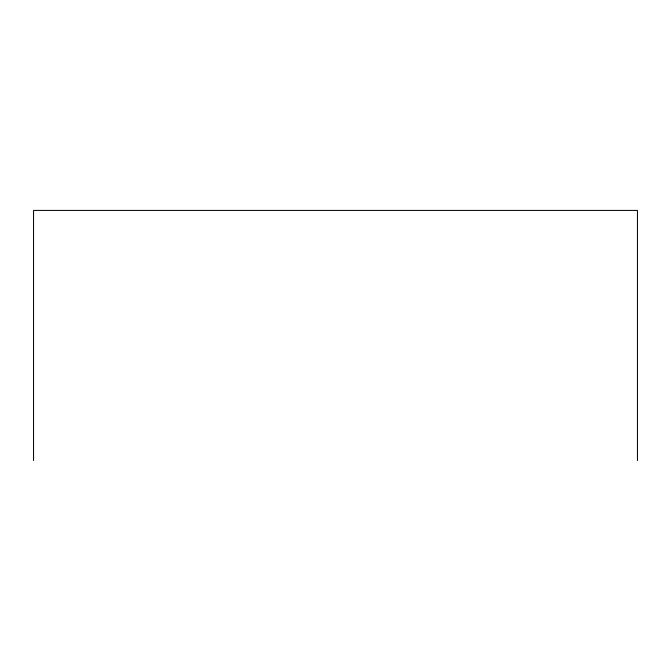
<?xml version="1.0" encoding="UTF-8"?>
<svg xmlns="http://www.w3.org/2000/svg" width="671" height="671" viewBox="0 0 671 671"><rect width="100%" height="100%" fill="white"/><g stroke="black" fill="none" stroke-linecap="round" stroke-linejoin="round"><path stroke-width="1.01" d="M637.45 460.583L637.45 210.417L33.55 210.417L33.55 460.583"/></g></svg>
